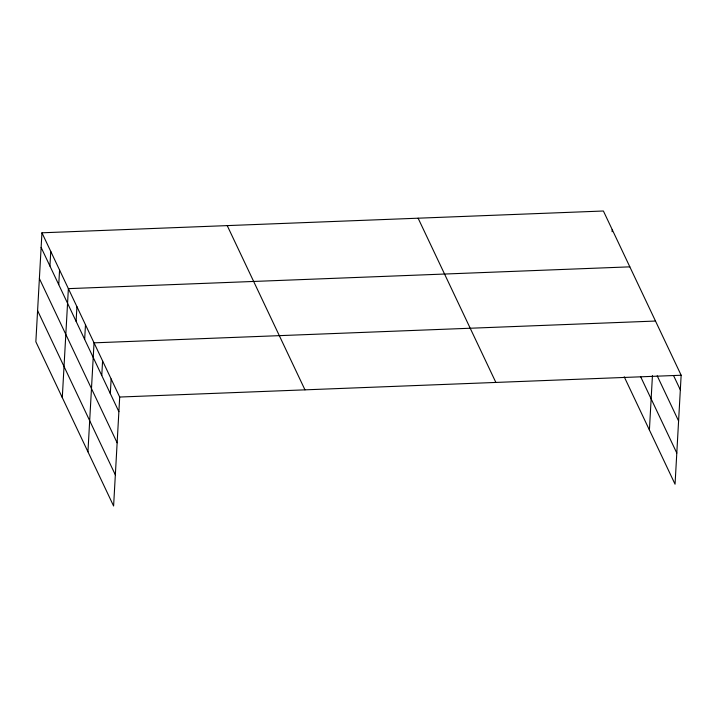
<?xml version="1.0" encoding="UTF-8"?>
<svg xmlns="http://www.w3.org/2000/svg" width="717" height="717" viewBox="0 0 717 717"><rect width="100%" height="100%" fill="white"/><g stroke="black" fill="none" stroke-linecap="round" stroke-linejoin="round"><path stroke-width="1.08" d="M41.944 232.801L35.85 341.758L113.6 505.996L119.694 397.039L41.944 232.801L603.4 211.004L681.15 375.242L675.056 484.199L624.22 376.801M49.939 266.043L50.755 251.416M58.749 284.658L59.565 270.031M62.289 397.594L68.375 288.646L629.831 266.849M76.11 321.333L76.925 306.706M84.66 339.401L85.484 324.774M87.94 451.8L94.035 342.843L655.49 321.046M101.769 375.538L102.585 360.911M110.319 393.597L111.135 378.979M612.094 231.708L612.21 229.619M649.405 430.003L652.443 375.645M119.694 397.039L681.15 375.242M673.684 375.816L680.334 389.869M657.211 375.833L678.596 420.996M640.684 376.792L676.803 453.072M418.119 218.201L495.868 382.439M227.226 225.613L304.976 389.851M41.12 247.428L118.879 411.666M39.381 278.555L117.131 442.792M37.589 310.631L115.338 474.869"/></g></svg>
